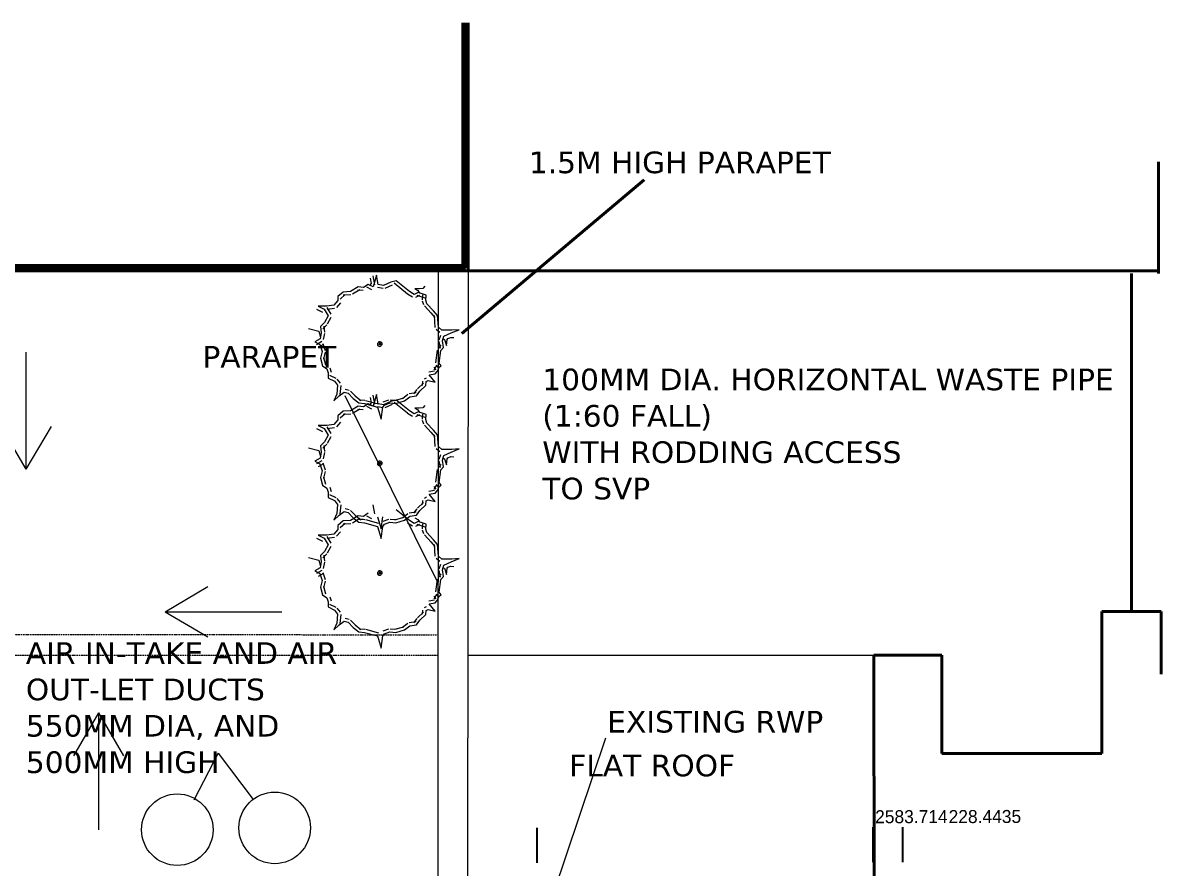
# Model space of a CAD drawing. Header units: millimetres. Extents: x -159872 to 386485, y -250577 to 158966.
# Drawn here: x 121923 to 130675, y 95857 to 102355 of the extents above; entities that cross this region are included whole.
import ezdxf

# ---------------------------------------------------------------- set-up
doc = ezdxf.new("R2010")
doc.units = ezdxf.units.MM
doc.header["$PDMODE"] = 1
doc.header["$PDSIZE"] = -2
doc.linetypes.add('ACAD_ISO10W100', pattern=[18, 12, -3, 0, -3])
doc.layers.get('0').update_dxf_attribs({"lineweight": 25})
for name, color, linetype, lineweight in [('Dimension', 7, 'Continuous', 5), ('LDS-equipment-kitchen equipment', 3, 'Continuous', 13), ('LDS-landscape-soft planting', 5, 'Continuous', 13), ('LDS-struct-extg-ceiling beams', 252, 'ACAD_ISO10W100', 9), ('LDS-struct-extg-doors windows', 7, 'Continuous', 9), ('LDS-struct-extg-walls', 1, 'Continuous', 40), ('LDS-text-1-50', 7, 'Continuous', 9)]:
    doc.layers.add(name, color=color, linetype=linetype, lineweight=lineweight)
doc.styles.add('2Stone Sans', font='')
doc.styles.add('Verdana', font='Verdana.ttf')
doc.styles.get('2Stone Sans').set_extended_font_data('2Stone Sans')
doc.dimstyles.new('Standard-1', dxfattribs={"dimtxt": 2.541058, "dimasz": 0.179834, "dimexe": 0.0036, "dimexo": 0.00125, "dimgap": 0, "dimtad": 0, "dimtih": 1, "dimtoh": 1, "dimdec": 0, "dimdsep": 46, "dimtxsty": 'Verdana', "dimblk": 'VW_FILLEDARROW', "dimblk1": 'VW_FILLEDARROW', "dimblk2": 'VW_FILLEDARROW', "dimcen": 0, "dimazin": 0, "dimtfac": 1, "dimtdec": 0, "dimtix": 1, "dimtofl": 0, "dimtmove": 0, "dimatfit": 0, "dimldrblk": 'VW_FILLEDARROW', "dimfxl": 1, "dimfrac": 2, "dimtolj": 1, "dimarcsym": 0})

# ---------------------------------------------------------------- blocks, each defined once
blk = doc.blocks.new('VW_FILLEDARROW')
at = {"color": 0, "linetype": 'Continuous', "lineweight": 20, "transparency": 16777216, "flags": 128}
blk.add_lwpolyline([(-1, 0), (0, 0), (-1, 0)], close=True, dxfattribs=at)
blk = doc.blocks.new('*D493')
at = {"layer": 'Defpoints', "color": 0}
for p in [(125876.4, 96166.8), (125877, 95898.3), (128460.7, 95903.4)]:
    blk.add_point(p, dxfattribs=at)
at = {"layer": 'Dimension', "color": 0, "lineweight": -2}
for p, q in [((125876.3, 96166.8), (125876.1, 96166.8)), ((125877, 95898.3), (125876.4, 96166.8)), ((128460.7, 95903.4), (128460.1, 96171.8)), ((128460.3, 96171.8), (128460.5, 96171.8))]:
    blk.add_line(p, q, dxfattribs=at)
at = {"layer": 'Dimension', "color": 0, "lineweight": -2, "xscale": 0.179833984375, "yscale": 0.179833984375, "zscale": 0.179833984375}
for p, rotation in [((125876.4, 96166.8), 0.1123401386227358), ((128460.1, 96171.8), 180.1123401386227)]:
    blk.add_blockref('VW_FILLEDARROW', p, dxfattribs=dict(at, rotation=rotation))
at = {"layer": 'Dimension', "color": 0, "insert": (128754, 96252.3), "char_height": 100, "attachment_point": 5, "rotation": 0.11234, "style": '2Stone Sans'}
blk.add_mtext('\\A1;2583.714', dxfattribs=at)
blk = doc.blocks.new('*D494')
at = {"layer": 'Defpoints', "color": 0}
for p in [(128460.1, 96171.8), (128460.7, 95903.4), (128689.1, 95903.9)]:
    blk.add_point(p, dxfattribs=at)
at = {"layer": 'Dimension', "color": 0, "lineweight": -2}
for p, q in [((128460, 96171.8), (128459.8, 96171.8)), ((128460.7, 95903.4), (128460.1, 96171.8)), ((128689.1, 95903.9), (128688.6, 96172.3)), ((128688.8, 96172.3), (128688.9, 96172.3))]:
    blk.add_line(p, q, dxfattribs=at)
at = {"layer": 'Dimension', "color": 0, "lineweight": -2, "xscale": 0.179833984375, "yscale": 0.179833984375, "zscale": 0.179833984375}
for p, rotation in [((128460.1, 96171.8), 0.1123401386247005), ((128688.6, 96172.3), 180.1123401386247)]:
    blk.add_blockref('VW_FILLEDARROW', p, dxfattribs=dict(at, rotation=rotation))
at = {"layer": 'Dimension', "color": 0, "insert": (129319, 96253.4), "char_height": 100, "attachment_point": 5, "rotation": 0.11234, "style": '2Stone Sans'}
blk.add_mtext('\\A1;228.4435', dxfattribs=at)

msp = doc.modelspace()

# ---------------------------------------------------------------- linework, layer by layer
at = {"layer": 'LDS-equipment-kitchen equipment'}
for q in [(123237.11001, 96380.91237), (123693.50019, 96385.94825)]:
    msp.add_line((123424.05892, 96742.11785), q, dxfattribs=at)
at = {"layer": 'LDS-landscape-soft planting'}
for p, q in [((124604.40167, 100349.81169), (124597.07367, 100390.49969)), ((124629.17665, 100339.78387), (124616.97665, 100410.19987)), ((124641.60967, 100414.46769), (124617.19367, 100324.49169)), ((124653.80967, 100344.05169), (124641.60967, 100414.46769)), ((124501.22567, 100324.49169), (124443.24967, 100289.28369)), ((124514.20236, 100303.12336), (124456.22636, 100267.91536)), ((124538.44436, 100295.70036), (124498.77236, 100299.61236)), ((124540.89767, 100320.57969), (124501.22567, 100324.49169)), ((124577.52167, 100344.05169), (124540.89767, 100320.57969)), ((124606.1383, 100302.06896), (124566.4663, 100321.62896)), ((124617.19367, 100324.49169), (124577.52167, 100344.05169)), ((124590.28167, 100334.29969), (124604.40167, 100349.81169)), ((124692.03475, 100311.63656), (124649.30675, 100319.46056)), ((124696.53767, 100336.22769), (124653.80967, 100344.05169)), ((124751.46567, 100359.69969), (124696.53767, 100336.22769)), ((124761.2894, 100336.71069), (124706.3614, 100313.23869)), ((124794.18567, 100371.43569), (124751.46567, 100359.69969)), ((124879.08665, 100269.91195), (124778.38265, 100352.06395)), ((124894.88967, 100289.28369), (124794.18567, 100371.43569)), ((124970.40967, 100308.57969), (124936.84167, 100308.57969)), ((124936.84167, 100308.57969), (124959.72167, 100296.84369)), ((124997.87367, 100312.49169), (124970.40967, 100308.57969)), ((125013.12967, 100330.09169), (124997.87367, 100312.49169)), ((124345.59367, 100218.85969), (124315.08167, 100183.65169)), ((124385.26567, 100285.37169), (124345.59367, 100250.15569)), ((124345.59367, 100250.15569), (124345.59367, 100218.85969)), ((124401.86213, 100266.67523), (124362.19013, 100231.45923)), ((124443.24967, 100289.28369), (124385.26567, 100285.37169)), ((124444.93252, 100264.34039), (124386.94852, 100260.42839)), ((124918.02077, 100244.75752), (124881.39677, 100268.23752)), ((124918.02077, 100244.75752), (124881.39677, 100268.23752)), ((124931.51367, 100265.80369), (124894.88967, 100289.28369)), ((124962.02567, 100281.45969), (124931.51367, 100265.80369)), ((124973.43868, 100259.21687), (124942.92668, 100243.56087)), ((125015.42492, 100238.08537), (124954.39292, 100257.65337)), ((124959.72167, 100296.84369), (124971.35367, 100277.45169)), ((125023.05767, 100261.89169), (124962.02567, 100281.45969)), ((124995.08521, 100224.71366), (124998.13321, 100263.83366)), ((124995.08521, 100224.71366), (124998.13321, 100263.83366)), ((125005.45083, 100187.4633), (124996.29883, 100214.8473)), ((125020.00967, 100222.77169), (125023.05767, 100261.89169)), ((125029.16167, 100195.38769), (125020.00967, 100222.77169)), ((124181.60621, 100153.58408), (124227.37421, 100130.10408)), ((124260.15367, 100175.82769), (124193.01767, 100175.82769)), ((124193.01767, 100175.82769), (124238.78567, 100152.34769)), ((124238.78567, 100152.34769), (124269.30567, 100101.49169)), ((124315.08167, 100183.65169), (124260.15367, 100175.82769)), ((124260.22181, 100165.21207), (124290.74181, 100114.35607)), ((124318.60711, 100158.90151), (124263.67911, 100151.07751)), ((124364.48633, 100202.48692), (124333.97433, 100167.27892)), ((125062.8907, 100123.42035), (125011.0107, 100178.19635)), ((125081.04167, 100140.61169), (125029.16167, 100195.38769)), ((125092.67115, 100089.02847), (125062.15115, 100124.23647)), ((125111.56167, 100105.40369), (125081.04167, 100140.61169)), ((124241.84167, 100050.63569), (124211.32167, 100019.33169)), ((124269.30567, 100101.49169), (124241.84167, 100050.63569)), ((124291.30299, 100089.61238), (124263.83899, 100038.75638)), ((125092.72299, 100013.72772), (125086.61899, 100103.71172)), ((125117.66567, 100015.41969), (125111.56167, 100105.40369)), ((124118.57767, 100005.53969), (124199.13767, 99983.62769)), ((124199.13767, 99983.62769), (124212.19367, 99938.99569)), ((124217.42567, 99972.38769), (124208.27367, 99925.44369)), ((124211.32167, 100019.33169), (124217.42567, 99972.38769)), ((124259.74208, 100033.1836), (124229.22208, 100001.8796)), ((124241.9637, 99967.60386), (124232.8117, 99920.65986)), ((124236.11298, 100022.55524), (124242.21698, 99975.61124)), ((125128.88726, 99972.94285), (125101.42326, 99996.41485)), ((125145.12967, 99991.94769), (125117.66567, 100015.41969)), ((125124.5573, 99917.9858), (125136.7653, 99953.1938)), ((125221.41767, 99991.94769), (125145.12967, 99991.94769)), ((125160.38567, 99945.00369), (125215.31367, 99972.38769)), ((125215.31367, 99972.38769), (125276.34567, 99995.85969)), ((125276.34567, 99995.85969), (125221.41767, 99991.94769)), ((124208.27367, 99925.44369), (124168.60167, 99901.97169)), ((124168.60167, 99901.97169), (124205.21767, 99882.40369)), ((124221.00374, 99903.92753), (124181.33174, 99880.45553)), ((124233.73382, 99882.41136), (124194.06182, 99858.93936)), ((124205.21767, 99882.40369), (124223.52967, 99827.63569)), ((124228.92747, 99890.3312), (124247.23947, 99835.5632)), ((124669.07367, 99894.14769), (124659.91367, 99882.40369)), ((124659.91367, 99882.40369), (124678.22567, 99882.40369)), ((124678.22567, 99882.40369), (124669.07367, 99894.14769)), ((125117.47973, 99852.28592), (125138.83973, 99875.75792)), ((125132.72479, 99854.50451), (125123.57279, 99905.36851)), ((125148.17767, 99909.79569), (125160.38567, 99945.00369)), ((125157.32967, 99858.93169), (125148.17767, 99909.79569)), ((125153.80967, 99924.49969), (125165.71367, 99921.26769)), ((125165.71367, 99921.26769), (125179.44167, 99874.31569)), ((125179.44167, 99874.31569), (125185.54567, 99921.26769)), ((125185.54567, 99921.26769), (125191.64967, 99929.09169)), ((125191.64967, 99929.09169), (125213.00967, 99936.91569)), ((125213.00967, 99936.91569), (125235.89767, 99934.95569)), ((124223.52967, 99827.63569), (124211.32167, 99776.77969)), ((124211.32167, 99776.77969), (124226.58567, 99718.09169)), ((124235.51672, 99783.07251), (124250.78072, 99724.38451)), ((124247.83908, 99821.80021), (124235.63108, 99770.94421)), ((125098.95417, 99740.74806), (125111.16217, 99838.55606)), ((125123.76167, 99737.65169), (125135.96967, 99835.45969)), ((125135.96967, 99835.45969), (125157.32967, 99858.93169)), ((124226.58567, 99718.09169), (124260.15367, 99694.61969)), ((124260.15367, 99694.61969), (124269.30567, 99663.32369)), ((124284.14872, 99701.63665), (124293.30072, 99670.34065)), ((125099.6076, 99687.33108), (125084.3436, 99706.89108)), ((125086.32624, 99686.59541), (125104.63824, 99721.80341)), ((125119.31663, 99702.71139), (125104.05263, 99722.27139)), ((125108.50567, 99675.05969), (125126.81767, 99710.26769)), ((125139.02567, 99718.09169), (125123.76167, 99737.65169)), ((125126.81767, 99710.26769), (125139.02567, 99718.09169)), ((124269.30567, 99663.32369), (124269.30567, 99624.20369)), ((124269.30567, 99624.20369), (124318.12967, 99600.72369)), ((124280.14063, 99646.73375), (124328.96463, 99623.25375)), ((124318.12967, 99600.72369), (124342.54567, 99569.42769)), ((124337.84067, 99616.10149), (124362.25667, 99584.80549)), ((124995.1274, 99567.93904), (124998.1754, 99599.23504)), ((125011.65402, 99619.05931), (125026.91802, 99626.88331)), ((125023.05767, 99596.81169), (125038.32167, 99604.63569)), ((125038.32167, 99604.63569), (125093.24967, 99592.89969)), ((125043.26177, 99672.31833), (125089.03777, 99680.14233)), ((125047.47367, 99647.67569), (125093.24967, 99655.49969)), ((125093.24967, 99592.89969), (125047.47367, 99647.67569)), ((125093.24967, 99655.49969), (125108.50567, 99675.05969)), ((124342.54567, 99569.42769), (124336.44167, 99499.01169)), ((124354.75367, 99487.27569), (124394.42567, 99514.65969)), ((124367.45227, 99567.26867), (124361.34827, 99496.85267)), ((124394.42567, 99514.65969), (124424.93767, 99506.83569)), ((124400.63536, 99538.87621), (124431.14736, 99531.05221)), ((124443.18971, 99523.91969), (124479.81371, 99484.79169)), ((124443.18971, 99523.91969), (124479.81371, 99484.79169)), ((124894.21703, 99504.17207), (124946.08903, 99511.99607)), ((124929.27413, 99501.5222), (124953.69013, 99536.7302)), ((124949.81767, 99487.27569), (124974.23367, 99522.48369)), ((124957.11038, 99540.69887), (125002.88638, 99583.73087)), ((124974.23367, 99522.48369), (125020.00967, 99565.51569)), ((125020.00967, 99565.51569), (125023.05767, 99596.81169)), ((124336.44167, 99499.01169), (124315.08167, 99448.14769)), ((124315.08167, 99448.14769), (124354.75367, 99487.27569)), ((124424.93767, 99506.83569), (124461.56167, 99467.70769)), ((124461.56167, 99467.70769), (124507.32967, 99432.49969)), ((124476.80494, 99487.5229), (124522.57294, 99452.3149)), ((124507.32967, 99432.49969), (124550.05767, 99428.58769)), ((124509.60904, 99457.39556), (124552.33704, 99453.48356)), ((124577.52167, 99427.06271), (124540.89767, 99403.59071)), ((124550.05767, 99428.58769), (124650.76167, 99401.20369)), ((124556.61761, 99452.71169), (124657.32161, 99425.32769)), ((124617.19367, 99407.50271), (124577.52167, 99427.06271)), ((124590.28167, 99417.31071), (124604.40167, 99432.82271)), ((124604.40167, 99432.82271), (124597.07367, 99473.51071)), ((124629.17665, 99422.79489), (124616.97665, 99493.21089)), ((124641.60967, 99497.47871), (124617.19367, 99407.50271)), ((124653.80967, 99427.06271), (124641.60967, 99497.47871)), ((124696.53767, 99419.23871), (124653.80967, 99427.06271)), ((124694.04306, 99440.32644), (124736.76306, 99455.97444)), ((124751.46567, 99442.71071), (124696.53767, 99419.23871)), ((124702.64167, 99416.85169), (124745.36167, 99432.49969)), ((124745.36167, 99432.49969), (124791.13767, 99428.58769)), ((124747.4904, 99457.4089), (124793.2664, 99453.4969)), ((124794.18567, 99454.44671), (124751.46567, 99442.71071)), ((124879.08665, 99352.92297), (124778.38265, 99435.07497)), ((124784.1447, 99452.58974), (124851.2807, 99472.14974)), ((124791.13767, 99428.58769), (124858.27367, 99448.14769)), ((124894.88967, 99372.29471), (124794.18567, 99454.44671)), ((124842.78744, 99467.77361), (124882.45944, 99499.07761)), ((124858.27367, 99448.14769), (124897.94567, 99479.45169)), ((124897.94567, 99479.45169), (124949.81767, 99487.27569)), ((124385.26567, 99368.38271), (124345.59367, 99333.16671)), ((124401.86213, 99349.68625), (124362.19013, 99314.47025)), ((124443.24967, 99372.29471), (124385.26567, 99368.38271)), ((124444.93252, 99347.35141), (124386.94852, 99343.43941)), ((124501.22567, 99407.50271), (124443.24967, 99372.29471)), ((124514.20236, 99386.13438), (124456.22636, 99350.92638)), ((124538.44436, 99378.71138), (124498.77236, 99382.62338)), ((124540.89767, 99403.59071), (124501.22567, 99407.50271)), ((124606.1383, 99385.07998), (124566.4663, 99404.63998)), ((124692.03475, 99394.64758), (124649.30675, 99402.47158)), ((124650.76167, 99401.20369), (124678.22567, 99307.30769)), ((124678.22567, 99307.30769), (124690.43367, 99401.20369)), ((124690.43367, 99401.20369), (124702.64167, 99416.85169)), ((124761.2894, 99419.72171), (124706.3614, 99396.24971)), ((124918.02077, 99327.76853), (124881.39677, 99351.24853)), ((124918.02077, 99327.76853), (124881.39677, 99351.24853)), ((124931.51367, 99348.81471), (124894.88967, 99372.29471)), ((124962.02567, 99364.47071), (124931.51367, 99348.81471)), ((124970.40967, 99391.59071), (124936.84167, 99391.59071)), ((124936.84167, 99391.59071), (124959.72167, 99379.85471)), ((124973.43868, 99342.22788), (124942.92668, 99326.57188)), ((125015.42492, 99321.09639), (124954.39292, 99340.66439)), ((124959.72167, 99379.85471), (124971.35367, 99360.46271)), ((125023.05767, 99344.90271), (124962.02567, 99364.47071)), ((124997.87367, 99395.50271), (124970.40967, 99391.59071)), ((124995.08521, 99307.72468), (124998.13321, 99346.84468)), ((124995.08521, 99307.72468), (124998.13321, 99346.84468)), ((125013.12967, 99413.10271), (124997.87367, 99395.50271)), ((125020.00967, 99305.78271), (125023.05767, 99344.90271)), ((124260.15367, 99258.83871), (124193.01767, 99258.83871)), ((124193.01767, 99258.83871), (124238.78567, 99235.35871)), ((124315.08167, 99266.66271), (124260.15367, 99258.83871)), ((124345.59367, 99301.87071), (124315.08167, 99266.66271)), ((124364.48633, 99285.49794), (124333.97433, 99250.28994)), ((124345.59367, 99333.16671), (124345.59367, 99301.87071)), ((125005.45083, 99270.47432), (124996.29883, 99297.85832)), ((125062.8907, 99206.43137), (125011.0107, 99261.20737)), ((125029.16167, 99278.39871), (125020.00967, 99305.78271)), ((125081.04167, 99223.62271), (125029.16167, 99278.39871)), ((124181.60621, 99236.5951), (124227.37421, 99213.1151)), ((124238.78567, 99235.35871), (124269.30567, 99184.50271)), ((124269.30567, 99184.50271), (124241.84167, 99133.64671)), ((124260.22181, 99248.22309), (124290.74181, 99197.36709)), ((124318.60711, 99241.91253), (124263.67911, 99234.08853)), ((124291.30299, 99172.6234), (124263.83899, 99121.7674)), ((125092.67115, 99172.03949), (125062.15115, 99207.24749)), ((125111.56167, 99188.41471), (125081.04167, 99223.62271)), ((125092.72299, 99096.73874), (125086.61899, 99186.72274)), ((125117.66567, 99098.43071), (125111.56167, 99188.41471)), ((124118.57767, 99088.55071), (124199.13767, 99066.63871)), ((124241.84167, 99133.64671), (124211.32167, 99102.34271)), ((124211.32167, 99102.34271), (124217.42567, 99055.39871)), ((124259.74208, 99116.19462), (124229.22208, 99084.89062)), ((124236.11298, 99105.56626), (124242.21698, 99058.62226)), ((125128.88726, 99055.95387), (125101.42326, 99079.42587)), ((125145.12967, 99074.95871), (125117.66567, 99098.43071)), ((125221.41767, 99074.95871), (125145.12967, 99074.95871)), ((125215.31367, 99055.39871), (125276.34567, 99078.87071)), ((125276.34567, 99078.87071), (125221.41767, 99074.95871)), ((124208.27367, 99008.45471), (124168.60167, 98984.98271)), ((124221.00374, 98986.93855), (124181.33174, 98963.46655)), ((124199.13767, 99066.63871), (124212.19367, 99022.00671)), ((124217.42567, 99055.39871), (124208.27367, 99008.45471)), ((124241.9637, 99050.61488), (124232.8117, 99003.67088)), ((125132.72479, 98937.51553), (125123.57279, 98988.37953)), ((125124.5573, 99000.99682), (125136.7653, 99036.20482)), ((125148.17767, 98992.80671), (125160.38567, 99028.01471)), ((125157.32967, 98941.94271), (125148.17767, 98992.80671)), ((125153.80967, 99007.51071), (125165.71367, 99004.27871)), ((125160.38567, 99028.01471), (125215.31367, 99055.39871)), ((125165.71367, 99004.27871), (125179.44167, 98957.32671)), ((125179.44167, 98957.32671), (125185.54567, 99004.27871)), ((125185.54567, 99004.27871), (125191.64967, 99012.10271)), ((125191.64967, 99012.10271), (125213.00967, 99019.92671)), ((125213.00967, 99019.92671), (125235.89767, 99017.96671)), ((124168.60167, 98984.98271), (124205.21767, 98965.41471)), ((124233.73382, 98965.42238), (124194.06182, 98941.95038)), ((124205.21767, 98965.41471), (124223.52967, 98910.64671)), ((124223.52967, 98910.64671), (124211.32167, 98859.79071)), ((124228.92747, 98973.34222), (124247.23947, 98918.57422)), ((124247.83908, 98904.81123), (124235.63108, 98853.95523)), ((124669.07367, 98977.15871), (124659.91367, 98965.41471)), ((124659.91367, 98965.41471), (124678.22567, 98965.41471)), ((124678.22567, 98965.41471), (124669.07367, 98977.15871)), ((125098.95417, 98823.75908), (125111.16217, 98921.56708)), ((125117.47973, 98935.29694), (125138.83973, 98958.76894)), ((125123.76167, 98820.66271), (125135.96967, 98918.47071)), ((125135.96967, 98918.47071), (125157.32967, 98941.94271)), ((124211.32167, 98859.79071), (124226.58567, 98801.10271)), ((124235.51672, 98866.08353), (124250.78072, 98807.39553)), ((125139.02567, 98801.10271), (125123.76167, 98820.66271)), ((124226.58567, 98801.10271), (124260.15367, 98777.63071)), ((124260.15367, 98777.63071), (124269.30567, 98746.33471)), ((124269.30567, 98746.33471), (124269.30567, 98707.21471)), ((124280.14063, 98729.74477), (124328.96463, 98706.26477)), ((124284.14872, 98784.64767), (124293.30072, 98753.35167)), ((125043.26177, 98755.32935), (125089.03777, 98763.15335)), ((125047.47367, 98730.68671), (125093.24967, 98738.51071)), ((125093.24967, 98675.91071), (125047.47367, 98730.68671)), ((125099.6076, 98770.3421), (125084.3436, 98789.9021)), ((125086.32624, 98769.60643), (125104.63824, 98804.81443)), ((125093.24967, 98738.51071), (125108.50567, 98758.07071)), ((125119.31663, 98785.7224), (125104.05263, 98805.2824)), ((125108.50567, 98758.07071), (125126.81767, 98793.27871)), ((125126.81767, 98793.27871), (125139.02567, 98801.10271)), ((124269.30567, 98707.21471), (124318.12967, 98683.73471)), ((124318.12967, 98683.73471), (124342.54567, 98652.43871)), ((124342.54567, 98652.43871), (124336.44167, 98582.02271)), ((124337.84067, 98699.11251), (124362.25667, 98667.81651)), ((124367.45227, 98650.27969), (124361.34827, 98579.86369)), ((124629.17665, 98580.15653), (124616.97665, 98650.57253)), ((124957.11038, 98623.70989), (125002.88638, 98666.74189)), ((124974.23367, 98605.49471), (125020.00967, 98648.52671)), ((124995.1274, 98650.95006), (124998.1754, 98682.24606)), ((125011.65402, 98702.07033), (125026.91802, 98709.89433)), ((125020.00967, 98648.52671), (125023.05767, 98679.82271)), ((125023.05767, 98679.82271), (125038.32167, 98687.64671)), ((125038.32167, 98687.64671), (125093.24967, 98675.91071)), ((124336.44167, 98582.02271), (124315.08167, 98531.15871)), ((124315.08167, 98531.15871), (124354.75367, 98570.28671)), ((124354.75367, 98570.28671), (124394.42567, 98597.67071)), ((124394.42567, 98597.67071), (124424.93767, 98589.84671)), ((124400.63536, 98621.88723), (124431.14736, 98614.06323)), ((124424.93767, 98589.84671), (124461.56167, 98550.71871)), ((124443.18971, 98606.93071), (124479.81371, 98567.80271)), ((124443.18971, 98606.93071), (124479.81371, 98567.80271)), ((124501.22567, 98564.86435), (124443.24967, 98529.65635)), ((124461.56167, 98550.71871), (124507.32967, 98515.51071)), ((124476.80494, 98570.53392), (124522.57294, 98535.32592)), ((124540.89767, 98560.95235), (124501.22567, 98564.86435)), ((124577.52167, 98584.42435), (124540.89767, 98560.95235)), ((124606.1383, 98542.44162), (124566.4663, 98562.00162)), ((124650.76167, 98558.56533), (124678.22567, 98464.66933)), ((124678.22567, 98464.66933), (124690.43367, 98558.56533)), ((124784.1447, 98535.60076), (124851.2807, 98555.16076)), ((124894.88967, 98529.65635), (124794.18567, 98611.80835)), ((124842.78744, 98550.78463), (124882.45944, 98582.08863)), ((124858.27367, 98531.15871), (124897.94567, 98562.46271)), ((124894.21703, 98587.18309), (124946.08903, 98595.00709)), ((124897.94567, 98562.46271), (124949.81767, 98570.28671)), ((124929.27413, 98584.53322), (124953.69013, 98619.74122)), ((124936.84167, 98548.95235), (124959.72167, 98537.21635)), ((124949.81767, 98570.28671), (124974.23367, 98605.49471)), ((124385.26567, 98525.74435), (124345.59367, 98490.52835)), ((124345.59367, 98490.52835), (124345.59367, 98459.23235)), ((124401.86213, 98507.04789), (124362.19013, 98471.83189)), ((124443.24967, 98529.65635), (124385.26567, 98525.74435)), ((124444.93252, 98504.71305), (124386.94852, 98500.80105)), ((124514.20236, 98543.49601), (124456.22636, 98508.28801)), ((124538.44436, 98536.07301), (124498.77236, 98539.98501)), ((124507.32967, 98515.51071), (124550.05767, 98511.59871)), ((124509.60904, 98540.40658), (124552.33704, 98536.49458)), ((124550.05767, 98511.59871), (124650.76167, 98484.21471)), ((124556.61761, 98535.72271), (124657.32161, 98508.33871)), ((124650.76167, 98484.21471), (124678.22567, 98390.31871)), ((124678.22567, 98390.31871), (124690.43367, 98484.21471)), ((124690.43367, 98484.21471), (124702.64167, 98499.86271)), ((124694.04306, 98523.33746), (124736.76306, 98538.98546)), ((124702.64167, 98499.86271), (124745.36167, 98515.51071)), ((124745.36167, 98515.51071), (124791.13767, 98511.59871)), ((124747.4904, 98540.41992), (124793.2664, 98536.50792)), ((124791.13767, 98511.59871), (124858.27367, 98531.15871)), ((124918.02077, 98485.13017), (124881.39677, 98508.61017)), ((124918.02077, 98485.13017), (124881.39677, 98508.61017)), ((124931.51367, 98506.17635), (124894.88967, 98529.65635)), ((124962.02567, 98521.83235), (124931.51367, 98506.17635)), ((124973.43868, 98499.58952), (124942.92668, 98483.93352)), ((125015.42492, 98478.45802), (124954.39292, 98498.02602)), ((124959.72167, 98537.21635), (124971.35367, 98517.82435)), ((125023.05767, 98502.26435), (124962.02567, 98521.83235)), ((124995.08521, 98465.08631), (124998.13321, 98504.20631)), ((124995.08521, 98465.08631), (124998.13321, 98504.20631)), ((125020.00967, 98463.14435), (125023.05767, 98502.26435)), ((125029.16167, 98435.76035), (125020.00967, 98463.14435)), ((124181.60621, 98393.95673), (124227.37421, 98370.47673)), ((124260.15367, 98416.20035), (124193.01767, 98416.20035)), ((124193.01767, 98416.20035), (124238.78567, 98392.72035)), ((124238.78567, 98392.72035), (124269.30567, 98341.86435)), ((124315.08167, 98424.02435), (124260.15367, 98416.20035)), ((124260.22181, 98405.58472), (124290.74181, 98354.72872)), ((124318.60711, 98399.27417), (124263.67911, 98391.45017)), ((124345.59367, 98459.23235), (124315.08167, 98424.02435)), ((124364.48633, 98442.85957), (124333.97433, 98407.65157)), ((125005.45083, 98427.83595), (124996.29883, 98455.21995)), ((125062.8907, 98363.79301), (125011.0107, 98418.56901)), ((125081.04167, 98380.98435), (125029.16167, 98435.76035)), ((125111.56167, 98345.77635), (125081.04167, 98380.98435)), ((124241.84167, 98291.00835), (124211.32167, 98259.70435)), ((124269.30567, 98341.86435), (124241.84167, 98291.00835)), ((124291.30299, 98329.98503), (124263.83899, 98279.12903)), ((125092.67115, 98329.40112), (125062.15115, 98364.60912)), ((125092.72299, 98254.10038), (125086.61899, 98344.08438)), ((125117.66567, 98255.79235), (125111.56167, 98345.77635)), ((124118.57767, 98245.91235), (124199.13767, 98224.00035)), ((124199.13767, 98224.00035), (124212.19367, 98179.36835)), ((124217.42567, 98212.76035), (124208.27367, 98165.81635)), ((124211.32167, 98259.70435), (124217.42567, 98212.76035)), ((124259.74208, 98273.55625), (124229.22208, 98242.25225)), ((124241.9637, 98207.97652), (124232.8117, 98161.03252)), ((124236.11298, 98262.92789), (124242.21698, 98215.98389)), ((125128.88726, 98213.3155), (125101.42326, 98236.7875)), ((125145.12967, 98232.32035), (125117.66567, 98255.79235)), ((125221.41767, 98232.32035), (125145.12967, 98232.32035)), ((125160.38567, 98185.37635), (125215.31367, 98212.76035)), ((125215.31367, 98212.76035), (125276.34567, 98236.23235)), ((125276.34567, 98236.23235), (125221.41767, 98232.32035)), ((124208.27367, 98165.81635), (124168.60167, 98142.34435)), ((124168.60167, 98142.34435), (124205.21767, 98122.77635)), ((124221.00374, 98144.30018), (124181.33174, 98120.82818)), ((124233.73382, 98122.78402), (124194.06182, 98099.31202)), ((124205.21767, 98122.77635), (124223.52967, 98068.00835)), ((124228.92747, 98130.70386), (124247.23947, 98075.93586)), ((124669.07367, 98134.52035), (124659.91367, 98122.77635)), ((124659.91367, 98122.77635), (124678.22567, 98122.77635)), ((124678.22567, 98122.77635), (124669.07367, 98134.52035)), ((125117.47973, 98092.65857), (125138.83973, 98116.13057)), ((125132.72479, 98094.87717), (125123.57279, 98145.74117)), ((125124.5573, 98158.35846), (125136.7653, 98193.56646)), ((125148.17767, 98150.16835), (125160.38567, 98185.37635)), ((125157.32967, 98099.30435), (125148.17767, 98150.16835)), ((125153.80967, 98164.87235), (125165.71367, 98161.64035)), ((125165.71367, 98161.64035), (125179.44167, 98114.68835)), ((125179.44167, 98114.68835), (125185.54567, 98161.64035)), ((125185.54567, 98161.64035), (125191.64967, 98169.46435)), ((125191.64967, 98169.46435), (125213.00967, 98177.28835)), ((125213.00967, 98177.28835), (125235.89767, 98175.32835)), ((124223.52967, 98068.00835), (124211.32167, 98017.15235)), ((124247.83908, 98062.17287), (124235.63108, 98011.31687)), ((125098.95417, 97981.12072), (125111.16217, 98078.92872)), ((125123.76167, 97978.02435), (125135.96967, 98075.83235)), ((125135.96967, 98075.83235), (125157.32967, 98099.30435)), ((124211.32167, 98017.15235), (124226.58567, 97958.46435)), ((124226.58567, 97958.46435), (124260.15367, 97934.99235)), ((124235.51672, 98023.44517), (124250.78072, 97964.75717)), ((124284.14872, 97942.0093), (124293.30072, 97910.7133)), ((125099.6076, 97927.70374), (125084.3436, 97947.26374)), ((125086.32624, 97926.96807), (125104.63824, 97962.17607)), ((125119.31663, 97943.08404), (125104.05263, 97962.64404)), ((125108.50567, 97915.43235), (125126.81767, 97950.64035)), ((125139.02567, 97958.46435), (125123.76167, 97978.02435)), ((125126.81767, 97950.64035), (125139.02567, 97958.46435)), ((124260.15367, 97934.99235), (124269.30567, 97903.69635)), ((124269.30567, 97903.69635), (124269.30567, 97864.57635)), ((124269.30567, 97864.57635), (124318.12967, 97841.09635)), ((124280.14063, 97887.10641), (124328.96463, 97863.62641)), ((124337.84067, 97856.47415), (124362.25667, 97825.17815)), ((125011.65402, 97859.43197), (125026.91802, 97867.25597)), ((125043.26177, 97912.69099), (125089.03777, 97920.51499)), ((125047.47367, 97888.04835), (125093.24967, 97895.87235)), ((125093.24967, 97833.27235), (125047.47367, 97888.04835)), ((125093.24967, 97895.87235), (125108.50567, 97915.43235)), ((124318.12967, 97841.09635), (124342.54567, 97809.80035)), ((124342.54567, 97809.80035), (124336.44167, 97739.38435)), ((124367.45227, 97807.64132), (124361.34827, 97737.22532)), ((124400.63536, 97779.24886), (124431.14736, 97771.42486)), ((124443.18971, 97764.29235), (124479.81371, 97725.16435)), ((124443.18971, 97764.29235), (124479.81371, 97725.16435)), ((124929.27413, 97741.89485), (124953.69013, 97777.10285)), ((124949.81767, 97727.64835), (124974.23367, 97762.85635)), ((124957.11038, 97781.07153), (125002.88638, 97824.10353)), ((124974.23367, 97762.85635), (125020.00967, 97805.88835)), ((124995.1274, 97808.3117), (124998.1754, 97839.6077)), ((125020.00967, 97805.88835), (125023.05767, 97837.18435)), ((125023.05767, 97837.18435), (125038.32167, 97845.00835)), ((125038.32167, 97845.00835), (125093.24967, 97833.27235)), ((124336.44167, 97739.38435), (124315.08167, 97688.52035)), ((124315.08167, 97688.52035), (124354.75367, 97727.64835)), ((124354.75367, 97727.64835), (124394.42567, 97755.03235)), ((124394.42567, 97755.03235), (124424.93767, 97747.20835)), ((124424.93767, 97747.20835), (124461.56167, 97708.08035)), ((124461.56167, 97708.08035), (124507.32967, 97672.87235)), ((124476.80494, 97727.89556), (124522.57294, 97692.68756)), ((124509.60904, 97697.76822), (124552.33704, 97693.85622)), ((124556.61761, 97693.08434), (124657.32161, 97665.70034)), ((124694.04306, 97680.69909), (124736.76306, 97696.34709)), ((124747.4904, 97697.78155), (124793.2664, 97693.86955)), ((124784.1447, 97692.9624), (124851.2807, 97712.5224)), ((124791.13767, 97668.96035), (124858.27367, 97688.52035)), ((124842.78744, 97708.14626), (124882.45944, 97739.45026)), ((124858.27367, 97688.52035), (124897.94567, 97719.82435)), ((124894.21703, 97744.54473), (124946.08903, 97752.36873)), ((124897.94567, 97719.82435), (124949.81767, 97727.64835)), ((124507.32967, 97672.87235), (124550.05767, 97668.96035)), ((124550.05767, 97668.96035), (124650.76167, 97641.57635)), ((124650.76167, 97641.57635), (124678.22567, 97547.68035)), ((124678.22567, 97547.68035), (124690.43367, 97641.57635)), ((124690.43367, 97641.57635), (124702.64167, 97657.22435)), ((124702.64167, 97657.22435), (124745.36167, 97672.87235)), ((124745.36167, 97672.87235), (124791.13767, 97668.96035))]:
    msp.add_line(p, q, dxfattribs=at)
for centre, radius, start, end in [((124666.2082, 99884.30702), 16.72364, 138.134631376, 311.918314824), ((124668.31687, 99886.28658), 16.6549, 310.49410216, 148.929121527), ((124666.2082, 98967.31804), 16.72364, 138.134631376, 311.918314824), ((124668.31687, 98969.2976), 16.6549, 310.49410216, 148.929121527), ((124666.2082, 98124.67967), 16.72364, 138.134631376, 311.918314824), ((124668.31687, 98126.65924), 16.6549, 310.49410216, 148.929121528)]:
    msp.add_arc(centre, radius, start, end, dxfattribs=at)
at = {"layer": 'LDS-struct-extg-ceiling beams'}
for p, q in [((113870.11377, 97658.35907), (125113.7108, 97651.07758)), ((113900.44806, 97494.02158), (125113.60909, 97494.02158))]:
    msp.add_line(p, q, dxfattribs=at)
at = {"layer": 'LDS-struct-extg-doors windows'}
for p, q in [((125115.52273, 100448.94134), (125112.41698, 95653.24423)), ((125345.52268, 100448.79239), (125342.41702, 95653.24423)), ((124398.47625, 99490.90988), (125113.96985, 98051.09279)), ((125343.60914, 97494.02158), (128465.99127, 97494.02158))]:
    msp.add_line(p, q, dxfattribs=at)
for centre in [(123110.7055, 96152.97058), (123859.41071, 96166.63409)]:
    msp.add_circle(centre, 275, dxfattribs=at)
at = {"layer": 'LDS-struct-extg-walls'}
for p, q in [((125305.52268, 100468.79239), (125305.52268, 102354.59121)), ((125325.52268, 100468.79239), (125325.52268, 102354.59121)), ((125345.52268, 100448.79239), (125345.52268, 102354.59121)), ((130654.77428, 100428.79239), (130654.77428, 101285.4718)), ((126700.62666, 101148.72736), (125297.12013, 99966.13376)), ((112995.52268, 100488.79239), (125325.52268, 100488.79239)), ((112995.52268, 100468.79239), (125325.52268, 100468.79239)), ((112995.52268, 100448.79239), (130654.77428, 100448.79239)), ((130447.38141, 97828.79239), (130447.38141, 100428.79239)), ((130217.38141, 97828.79239), (130674.7236, 97828.79239)), ((130217.38141, 96738.79239), (130217.38141, 97828.79239)), ((130674.7236, 97828.79239), (130674.7236, 97347.33246)), ((128469.59053, 94658.32661), (128465.99127, 97494.02158)), ((128987.38141, 97494.02158), (128465.99127, 97494.02158)), ((128465.99127, 97494.02158), (128469.59053, 94658.32661)), ((128987.38141, 96738.79239), (128987.38141, 97494.02158)), ((128987.38141, 96738.79239), (130217.38141, 96738.79239))]:
    msp.add_line(p, q, dxfattribs=at)
at = {"layer": 'LDS-text-1-50', "linetype": 'Continuous'}
for p, q in [((121949.22669, 98923.62908), (121949.22669, 99821.82091)), ((121949.22669, 98923.62908), (121755.973, 99252.00138)), ((121949.22669, 98923.62908), (122142.48038, 99252.00138)), ((123017.19124, 97827.44967), (123345.56354, 98020.70336)), ((123017.19124, 97827.44967), (123915.38307, 97827.44967)), ((123017.19124, 97827.44967), (123345.56354, 97634.19598)), ((122504.8371, 97049.98337), (122311.58341, 96721.61107)), ((122504.8371, 97049.98337), (122504.8371, 96151.79154)), ((122504.8371, 97049.98337), (122698.09079, 96721.61107))]:
    msp.add_line(p, q, dxfattribs=at)
at = {"layer": 'LDS-text-1-50'}
msp.add_line((126401.24251, 96855.98692), (125960.92115, 95544.1555), dxfattribs=at)

# ---------------------------------------------------------------- texts
at = {"layer": 'LDS-text-1-50', "attachment_point": 1, "line_spacing_factor": 1.008235, "style": 'Verdana'}
for s, insert, char_height, width in [('1.5M HIGH PARAPET', (125813.12096, 101364.92094), 166.3062428, 4500), ('PARAPET ', (123303.80575, 99870.61312), 166.306243, 2211.4285714), ('100MM DIA. HORIZONTAL WASTE PIPE (1:60 FALL)\\PWITH RODDING ACCESS\\PTO SVP', (125916.47019, 99696.6285), 166.3062428, 4500), ('AIR IN-TAKE AND AIR\\POUT-LET DUCTS\\P550MM DIA, AND\\P500MM HIGH', (121946.38087, 97593.57697), 166.3062428, 3440), ('EXISTING RWP', (126415.85333, 97066.06396), 166.3062428, 2140), ('FLAT ROOF ', (126123.80712, 96729.40875), 166.306243, 2880)]:
    msp.add_mtext(s, dxfattribs=dict(at, insert=insert, char_height=char_height, width=width))

# ---------------------------------------------------------------- dimensions: what is measured, and where the dimension line sits
at = {"layer": 'Dimension'}
for base, p1, p2, override, picture, middle in [((125876.43161, 96166.75097), (128460.66685, 95903.42375), (125876.95789, 95898.34217), {"dimtxt": 100, "dimgap": 1.9869e-11, "dimtad": 1, "dimtih": 0, "dimtoh": 0, "dimdec": 4, "dimpost": '<>', "dimtxsty": '2Stone Sans', "dimtix": 0, "dimtmove": 2}, '*D493', (128753.95059, 96252.29726)), ((128460.14061, 96171.81686), (128689.10997, 95903.85598), (128460.66685, 95903.42375), {"dimtxt": 100, "dimgap": 1.84679e-12, "dimtad": 1, "dimtih": 0, "dimtoh": 0, "dimdec": 4, "dimpost": '<>', "dimtxsty": '2Stone Sans', "dimtix": 0, "dimtmove": 2}, '*D494', (129319.04054, 96253.40524))]:
    dim = msp.add_linear_dim(base=base, p1=p1, p2=p2, angle=0.112340139, dimstyle='Standard-1', override=override, dxfattribs=at)
    dim.commit()
    dim.dimension.update_dxf_attribs({"geometry": picture, "text_midpoint": middle, "dimtype": 160})

doc.saveas('drawing.dxf')
